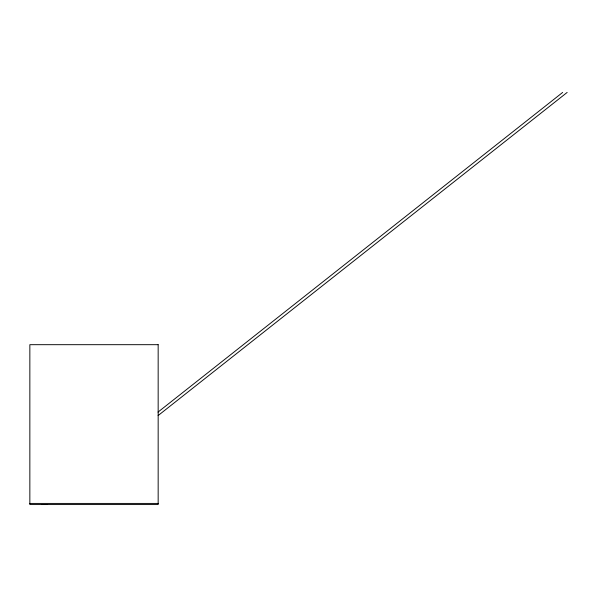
<?xml version="1.0" encoding="UTF-8"?>
<svg xmlns="http://www.w3.org/2000/svg" width="597" height="597" viewBox="0 0 597 597"><rect width="100%" height="100%" fill="white"/><g stroke="black" fill="none" stroke-linecap="round" stroke-linejoin="round"><path stroke-width="0.9" d="M158.018 412.094L562.65 92.438M158.123 415.564L567.15 92.438M29.85 503.428L158.16 503.428M41.939 504.502L47.633 504.502M158.16 344.685L29.85 344.685L29.85 504.562L158.16 504.562L158.16 344.685"/></g></svg>
